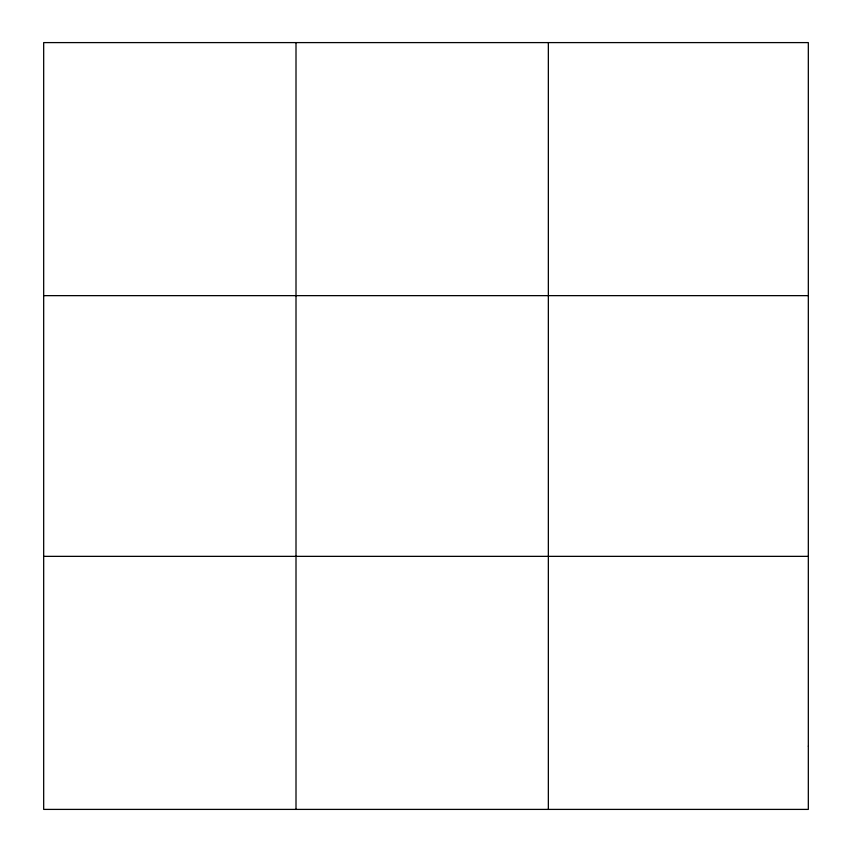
<?xml version="1.0" encoding="UTF-8"?>
<svg xmlns="http://www.w3.org/2000/svg" width="852" height="852" viewBox="0 0 852 852"><rect width="100%" height="100%" fill="white"/><g stroke="black" fill="none" stroke-linecap="round" stroke-linejoin="round"><path stroke-width="1.28" d="M296.006 809.4L296.006 42.6M548.347 809.4L548.347 42.6M43.676 295.644L808.324 295.644M43.676 556.356L808.324 556.356M808.324 746.139L808.324 809.4L43.676 809.4L43.676 42.6L808.324 42.6L808.324 746.139"/></g></svg>
